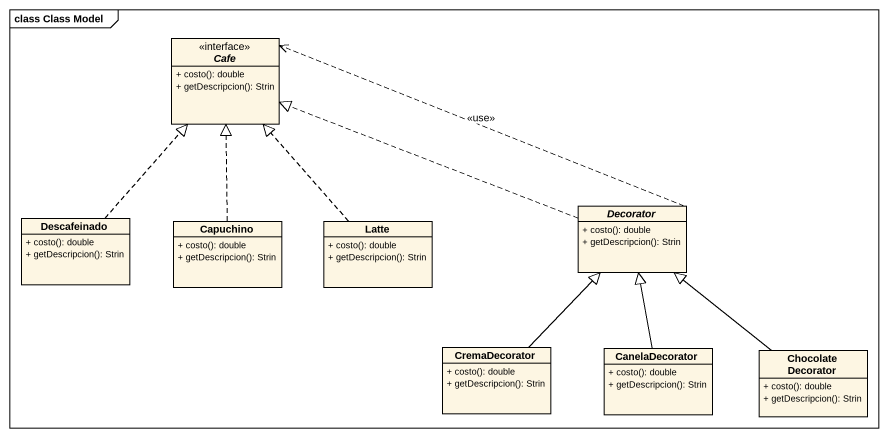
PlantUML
@startuml
mainframe class Class Model
hide circle
hide empty members
skinparam classAttributeIconSize 0
interface Cafe {
  + costo(): double
  + getDescripcion(): Strin
}
class Descafeinado {
  + costo(): double
  + getDescripcion(): Strin
}
class Capuchino {
  + costo(): double
  + getDescripcion(): Strin
}
class Latte {
  + costo(): double
  + getDescripcion(): Strin
}
abstract class Decorator {
  + costo(): double
  + getDescripcion(): Strin
}
class CremaDecorator {
  + costo(): double
  + getDescripcion(): Strin
}
class CanelaDecorator {
  + costo(): double
  + getDescripcion(): Strin
}
class "Chocolate Decorator" as Chocolate_Decorator {
  + costo(): double
  + getDescripcion(): Strin
}
Descafeinado .up.|> Cafe
Capuchino .up.|> Cafe
Latte .up.|> Cafe
Decorator .left.|> Cafe
Decorator .left.> Cafe : <<use>>
CremaDecorator -up-|> Decorator
CanelaDecorator -up-|> Decorator
Chocolate_Decorator -up-|> Decorator
@enduml
